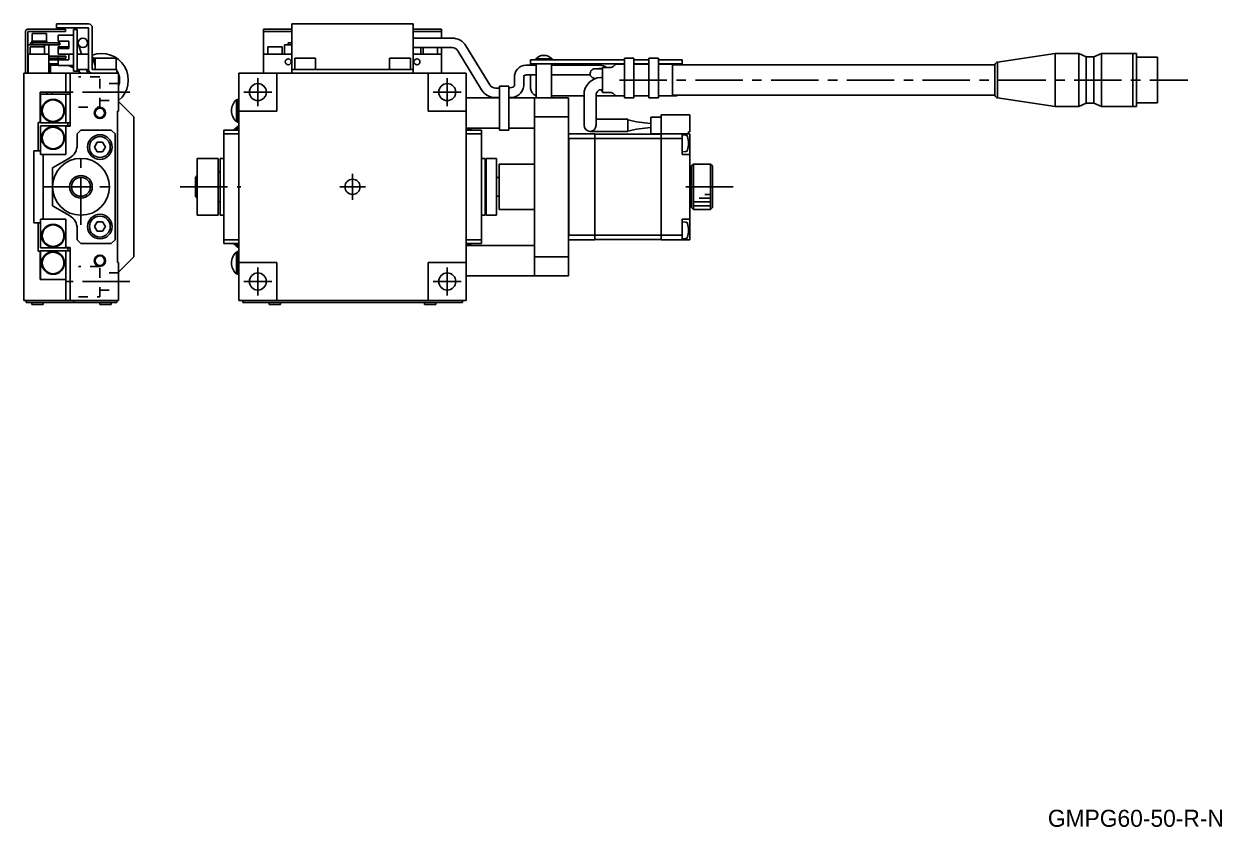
# Model space of a CAD drawing. Extents: x -211 to 418, y 17 to 274.
# Drawn here: x 101.6 to 417.9, y 16.9 to 229 of the extents above; entities that cross this region are included whole.
import ezdxf

# ---------------------------------------------------------------- set-up
doc = ezdxf.new("R2010")
doc.units = 0
doc.header["$LTSCALE"] = 10
doc.linetypes.add('CENTER', pattern=[2, 1.25, -0.25, 0.25, -0.25])
doc.linetypes.add('DOT', pattern=[0.5, 0.25, -0.25])
doc.layers.add('1', color=7, linetype='CONTINUOUS')
doc.styles.get("Standard").update_dxf_attribs({"font": 'FGP教科書体NT-M'})

msp = doc.modelspace()

# ---------------------------------------------------------------- linework, layer by layer
at = {"layer": '1', "color": 7, "linetype": 'CONTINUOUS'}
for p, q in [((118.682405, 228.958337), (110.182405, 228.958337)), ((110.182405, 227.958337), (110.182405, 228.958337)), ((110.182405, 227.958337), (118.682405, 227.958337)), ((118.682405, 227.958337), (118.682405, 216.958337)), ((119.682405, 216.958337), (119.682405, 227.958337)), ((172.387981, 215.958337), (172.387981, 228.958337)), ((172.387981, 228.958337), (204.387981, 228.958337)), ((204.387981, 215.958337), (204.387981, 228.958337)), ((102.082405, 227.058337), (102.082405, 215.958337)), ((102.582405, 227.558337), (112.582405, 227.558337)), ((102.682405, 226.958337), (112.582405, 226.958337)), ((102.682405, 226.958337), (102.682405, 215.958337)), ((107.582405, 226.458337), (103.782405, 226.458337)), ((103.782405, 226.458337), (103.782405, 224.458337)), ((107.582405, 224.458337), (107.582405, 226.458337)), ((110.682405, 225.958337), (110.682405, 224.458337)), ((114.682405, 225.958337), (110.682405, 225.958337)), ((112.582405, 226.958337), (112.582405, 227.558337)), ((114.682405, 227.458337), (114.682405, 216.458337)), ((115.682405, 227.458337), (114.682405, 227.458337)), ((115.682405, 227.458337), (115.682405, 216.458337)), ((164.887981, 215.958337), (164.887981, 227.558337)), ((164.887981, 227.558337), (172.387981, 227.558337)), ((164.887981, 226.958337), (172.387981, 226.958337)), ((204.387981, 227.558337), (211.887981, 227.558337)), ((204.387981, 226.958337), (211.887981, 226.958337)), ((214.65593, 225.208337), (204.387981, 225.208337)), ((211.887981, 227.558337), (211.887981, 225.208337)), ((102.682405, 223.458337), (111.061327, 223.458337)), ((103.282405, 222.958337), (107.082405, 222.958337)), ((103.282405, 222.958337), (103.282405, 220.958337)), ((103.356513, 223.458337), (103.356513, 223.958337)), ((103.356513, 223.958337), (111.061327, 223.958337)), ((103.682405, 224.458337), (107.682405, 224.458337)), ((103.682405, 224.458337), (103.682405, 223.958337)), ((103.907201, 223.458337), (103.907201, 223.958337)), ((107.03628, 223.458337), (107.03628, 222.958337)), ((107.082405, 220.958337), (107.082405, 222.958337)), ((107.682405, 223.958337), (107.682405, 224.458337)), ((108.182405, 223.458337), (108.182405, 215.958337)), ((110.682405, 224.458337), (113.482405, 224.458337)), ((113.482405, 222.958337), (110.682405, 222.958337)), ((110.682405, 222.958337), (110.682405, 220.958337)), ((113.482405, 222.458337), (110.682405, 222.458337)), ((110.800855, 223.458337), (110.800855, 223.958337)), ((111.061327, 223.458337), (111.061327, 223.958337)), ((113.482405, 224.458337), (113.482405, 222.458337)), ((115.993583, 223.572065), (116.842836, 220.958337)), ((118.371225, 224.344608), (118.682405, 223.386896)), ((165.987981, 222.958337), (165.987981, 220.958337)), ((165.987981, 222.958337), (169.787981, 222.958337)), ((169.787981, 220.958337), (169.787981, 222.958337)), ((170.387981, 223.458337), (170.387981, 220.958337)), ((170.387981, 223.458337), (172.387981, 223.458337)), ((171.36353, 223.458337), (171.36353, 223.958337)), ((172.387981, 223.958337), (171.36353, 223.958337)), ((204.387981, 222.708337), (214.65593, 222.708337)), ((206.387981, 222.708337), (206.387981, 220.958337)), ((206.987981, 222.708337), (206.987981, 220.958337)), ((210.787981, 220.958337), (210.787981, 222.708337)), ((211.887981, 222.708337), (211.887981, 215.958337)), ((216.185484, 221.883092), (222.453433, 211.558036)), ((224.590478, 212.855355), (218.322529, 223.180411)), ((102.682405, 220.958337), (108.182405, 220.958337)), ((102.732405, 220.958337), (102.732405, 215.958337)), ((108.182405, 220.458337), (112.682405, 220.458337)), ((112.682405, 219.958337), (108.182405, 219.958337)), ((108.182405, 219.750584), (108.832405, 219.750584)), ((113.482405, 219.458337), (108.182405, 219.458337)), ((108.182405, 218.458337), (110.682405, 218.458337)), ((108.682405, 215.958337), (108.682405, 218.458337)), ((108.832405, 219.458337), (108.832405, 219.750584)), ((110.682405, 220.958337), (114.682405, 220.958337)), ((110.682405, 219.958337), (110.682405, 220.458337)), ((110.682405, 219.458337), (110.682405, 217.958337)), ((112.682405, 220.458337), (112.682405, 219.958337)), ((113.482405, 220.958337), (113.482405, 219.458337)), ((118.682405, 220.958337), (115.682405, 220.958337)), ((120.432405, 218.00095), (119.682405, 220.309213)), ((119.863914, 219.750584), (120.332405, 219.750584)), ((120.432405, 219.458337), (119.958871, 219.458337)), ((125.932405, 219.958337), (120.10854, 219.958337)), ((120.283791, 218.458337), (120.432405, 218.458337)), ((120.332405, 219.458337), (120.332405, 219.750584)), ((120.432405, 219.958337), (120.432405, 216.958337)), ((125.932405, 216.958337), (125.932405, 219.958337)), ((164.887981, 220.958337), (172.387981, 220.958337)), ((173.137981, 219.958337), (173.137981, 216.958337)), ((173.137981, 219.958337), (178.637981, 219.958337)), ((178.637981, 216.958337), (178.637981, 219.958337)), ((198.137981, 219.958337), (198.137981, 216.958337)), ((198.137981, 219.958337), (203.637981, 219.958337)), ((203.637981, 216.958337), (203.637981, 219.958337)), ((211.887981, 220.958337), (204.387981, 220.958337)), ((235.387981, 218.048261), (235.387981, 219.458337)), ((260.137981, 219.458337), (235.387981, 219.458337)), ((260.137978, 218.458337), (235.387981, 218.458337)), ((236.737981, 219.750584), (236.737981, 219.458337)), ((236.737981, 219.750584), (241.037981, 219.750584)), ((236.887981, 218.458337), (236.887981, 209.458337)), ((240.887981, 209.458337), (240.887981, 218.458337)), ((241.037981, 219.458337), (241.037981, 219.750584)), ((260.137978, 218.358337), (258.202191, 218.358337)), ((260.137978, 209.458337), (260.137978, 219.958337)), ((262.637978, 219.958336), (260.137978, 219.958337)), ((262.637978, 209.458336), (262.637978, 219.958336)), ((266.637978, 218.458337), (262.637978, 218.458337)), ((266.637978, 218.358337), (262.637978, 218.358337)), ((266.637981, 219.458337), (262.637981, 219.458337)), ((266.637978, 209.458337), (266.637978, 219.958337)), ((269.137978, 219.958336), (266.637978, 219.958337)), ((269.137978, 209.458336), (269.137978, 219.958336)), ((275.387981, 218.458337), (269.137978, 218.458337)), ((272.887978, 218.358337), (269.137978, 218.358337)), ((269.137981, 219.458337), (275.387981, 219.458337)), ((272.887978, 209.958337), (272.887978, 218.358337)), ((275.387981, 218.158337), (275.387981, 219.458337)), ((373.887978, 221.158336), (358.653995, 218.842662)), ((358.653995, 209.474011), (358.653995, 218.842662)), ((380.080977, 221.158336), (373.887978, 221.158336)), ((373.887978, 207.158338), (373.887978, 221.158336)), ((382.080977, 220.308337), (380.080977, 221.158336)), ((380.080977, 207.158338), (380.080977, 221.158336)), ((384.080977, 220.308337), (382.080977, 220.308337)), ((382.080977, 208.008337), (382.080977, 220.308337)), ((386.080977, 221.158336), (384.080977, 220.308337)), ((384.080977, 208.008337), (384.080977, 220.308337)), ((394.337977, 221.158336), (386.080977, 221.158336)), ((386.080977, 207.158338), (386.080977, 221.158336)), ((394.387977, 221.108336), (394.337977, 221.158336)), ((394.337977, 207.158338), (394.337977, 221.158336)), ((395.387979, 221.158336), (394.387977, 221.158336)), ((394.387977, 207.158338), (394.387977, 221.158336)), ((395.387979, 207.158338), (395.387979, 221.158336)), ((400.88798, 220.158335), (395.387979, 220.158335)), ((400.88798, 208.158339), (400.88798, 220.158335)), ((126.632405, 215.958337), (101.632405, 215.958337)), ((101.632405, 215.958337), (101.632405, 155.958337)), ((110.682405, 218.048261), (108.682405, 218.048261)), ((110.682405, 217.958337), (114.682405, 217.958337)), ((112.70699, 210.958337), (112.70699, 215.958337)), ((114.68238, 217.34607), (113.405959, 217.959178)), ((113.81935, 215.958337), (113.81935, 201.958337)), ((115.682405, 216.458337), (114.682405, 216.458337)), ((116.172804, 216.332686), (115.682377, 216.690666)), ((115.682405, 216.958337), (118.682405, 216.958337)), ((116.669582, 215.958337), (116.172804, 216.332686)), ((116.182405, 216.958337), (116.182405, 216.325451)), ((118.142515, 216.958337), (118.467434, 215.958337)), ((126.182405, 216.958337), (119.682405, 216.958337)), ((125.992916, 216.958337), (125.932405, 217.063146)), ((126.182405, 216.958337), (126.182405, 215.958337)), ((126.252724, 216.508337), (126.182405, 216.630134)), ((126.632405, 205.958337), (126.632405, 215.958337)), ((158.387981, 155.958337), (158.387981, 215.958337)), ((158.387981, 215.958337), (218.387981, 215.958337)), ((168.387981, 205.958337), (168.387981, 215.958337)), ((172.387981, 216.958337), (204.387981, 216.958337)), ((208.387981, 215.958337), (208.387981, 205.958337)), ((218.387981, 215.958337), (218.387981, 155.958337)), ((231.137981, 215.334392), (231.137981, 212.615868)), ((233.637591, 215.272067), (233.745248, 215.345994)), ((233.637981, 212.585556), (233.637981, 215.334392)), ((233.745248, 215.345994), (233.846155, 215.394958)), ((236.887981, 218.048261), (234.737523, 218.048261)), ((234.737523, 215.548261), (236.887981, 215.548261)), ((235.387981, 211.958337), (235.387981, 215.548261)), ((253.638349, 218.048261), (240.887981, 218.048261)), ((240.887981, 215.548261), (251.148299, 215.548261)), ((254.387981, 217.31339), (252.36235, 217.119161)), ((254.361045, 217.031196), (252.589534, 217.072601)), ((254.387981, 217.031196), (254.361045, 217.031196)), ((256.473764, 217.458337), (254.387981, 217.458337)), ((254.387981, 210.858337), (254.387981, 217.458337)), ((257.495084, 218.065443), (257.180871, 217.75123)), ((357.930321, 218.158337), (272.887978, 218.158337)), ((357.930321, 210.158337), (357.930321, 218.158337)), ((227.137981, 212.030111), (226.120032, 212.030111)), ((229.637981, 212.530111), (227.137981, 212.530111)), ((227.137981, 212.530111), (227.137981, 200.958337)), ((229.637981, 212.530111), (229.637981, 200.958337)), ((231.07554, 212.539508), (230.972522, 212.451675)), ((231.144067, 212.627251), (231.07554, 212.539508)), ((254.387981, 214.806866), (253.907059, 214.806866)), ((105.941045, 202.958337), (105.941045, 210.958337)), ((105.941045, 210.958337), (113.81935, 210.958337)), ((105.991022, 210.408337), (105.965204, 210.452073)), ((105.965204, 202.858337), (105.965204, 210.452073)), ((113.81935, 210.458337), (105.96866, 210.458337)), ((105.991022, 210.408337), (105.991022, 202.858337)), ((112.65697, 210.408337), (105.991022, 210.408337)), ((107.662558, 210.958337), (107.699426, 210.458337)), ((109.085788, 210.458337), (109.11739, 210.958337)), ((112.65697, 210.408337), (112.729055, 210.453261)), ((112.65697, 202.858337), (112.65697, 210.408337)), ((112.729055, 210.453261), (112.729055, 202.858337)), ((113.682405, 210.458337), (113.682405, 210.958337)), ((157.728426, 203.208337), (157.728426, 208.908337)), ((157.887981, 208.908337), (157.728426, 208.908337)), ((158.387981, 209.058337), (157.887981, 209.058337)), ((157.887981, 203.058337), (157.887981, 209.058337)), ((227.137981, 209.458337), (218.387981, 209.458337)), ((226.120032, 209.530111), (227.137981, 209.530111)), ((245.387981, 209.458337), (229.637981, 209.458337)), ((236.387981, 162.458337), (236.387981, 209.458337)), ((249.487981, 209.958337), (240.887981, 209.958337)), ((245.387981, 209.458337), (245.387981, 162.458337)), ((249.487981, 210.206866), (249.487981, 202.206866)), ((252.687981, 202.206866), (252.687981, 210.206866)), ((252.687981, 209.958337), (260.137981, 209.958337)), ((253.276172, 211.403035), (253.384468, 211.470392)), ((253.276172, 211.403035), (253.384468, 211.470392)), ((253.384468, 211.470392), (253.50163, 211.526334)), ((253.384468, 211.470392), (253.50163, 211.526334)), ((253.50163, 211.526334), (253.627461, 211.569127)), ((253.50163, 211.526334), (253.627461, 211.569127)), ((253.627461, 211.569127), (253.761119, 211.59668)), ((253.627461, 211.569127), (253.761119, 211.59668)), ((253.761119, 211.59668), (253.897326, 211.606821)), ((253.761119, 211.59668), (253.897326, 211.606821)), ((253.897326, 211.606821), (253.907059, 211.606866)), ((253.897326, 211.606821), (253.907059, 211.606866)), ((253.907059, 211.606866), (254.387981, 211.606866)), ((254.187981, 211.606866), (254.187981, 211.158337)), ((254.387981, 211.158337), (254.187981, 211.158337)), ((254.387981, 210.858337), (256.473764, 210.858337)), ((257.180871, 210.565443), (257.495084, 210.25123)), ((260.137978, 209.458337), (262.637978, 209.458336)), ((262.637981, 209.958337), (266.637981, 209.958337)), ((266.637978, 209.458337), (269.137978, 209.458336)), ((269.137981, 209.958337), (273.387981, 209.958337)), ((272.887978, 210.158337), (357.930321, 210.158337)), ((358.653995, 209.474011), (373.887978, 207.158338)), ((126.332405, 205.958337), (126.632405, 205.958337)), ((126.332405, 165.958337), (126.332405, 205.958337)), ((130.682405, 204.458337), (126.632405, 208.508337)), ((158.387981, 205.958337), (168.387981, 205.958337)), ((208.387981, 205.958337), (218.387981, 205.958337)), ((373.887978, 207.158338), (380.080977, 207.158338)), ((380.080977, 207.158338), (382.080977, 208.008337)), ((382.080977, 208.008337), (384.080977, 208.008337)), ((384.080977, 208.008337), (386.080977, 207.158338)), ((386.080977, 207.158338), (394.337977, 207.158338)), ((394.337977, 207.158338), (394.387977, 207.208338)), ((394.387977, 207.158338), (395.387979, 207.158338)), ((395.387979, 208.158339), (400.88798, 208.158339)), ((105.368996, 195.458337), (105.368996, 202.958337)), ((105.368996, 202.958337), (105.965204, 202.958337)), ((105.965204, 202.858337), (113.81935, 202.858337)), ((108.19949, 202.858337), (108.542855, 203.161824)), ((110.135749, 203.170242), (110.486116, 202.858337)), ((113.182405, 202.058337), (113.182405, 202.858337)), ((130.682405, 204.458337), (130.682405, 167.458337)), ((157.728426, 203.208337), (157.887981, 203.208337)), ((157.887981, 203.058337), (158.387981, 203.058337)), ((245.387981, 204.458337), (236.387981, 204.458337)), ((261.087981, 203.806866), (252.687981, 203.806866)), ((261.087981, 203.806866), (261.087981, 200.606866)), ((269.887981, 204.358337), (267.087981, 204.358337)), ((267.087981, 199.958337), (267.087981, 204.358337)), ((269.887981, 204.958337), (269.887981, 171.958337)), ((269.887981, 204.958337), (277.387981, 204.958337)), ((277.387981, 204.958337), (277.387981, 200.458337)), ((105.965203, 194.4646), (105.965203, 202.058337)), ((113.81935, 202.058337), (105.965203, 202.058337)), ((105.991021, 202.058337), (105.991021, 194.508337)), ((108.542854, 201.754849), (108.199489, 202.058337)), ((110.486115, 202.058337), (110.135748, 201.746432)), ((112.656969, 194.508337), (112.656969, 202.058337)), ((112.70699, 201.958337), (112.70699, 194.458337)), ((113.81935, 201.958337), (112.70699, 201.958337)), ((112.729054, 202.058337), (112.729054, 201.958337)), ((116.682405, 200.958337), (115.682405, 199.958337)), ((115.682405, 199.958337), (115.682405, 197.020514)), ((116.682405, 200.958337), (124.682405, 200.958337)), ((125.682405, 199.958337), (124.682405, 200.958337)), ((125.682405, 199.958337), (125.682405, 171.958337)), ((154.387981, 200.958337), (158.387981, 200.958337)), ((154.387981, 170.958337), (154.387981, 200.958337)), ((158.387981, 199.958337), (154.387981, 199.958337)), ((157.728426, 201.708337), (157.728426, 200.958337)), ((157.887981, 201.708337), (157.728426, 201.708337)), ((157.887981, 201.858337), (157.887981, 200.958337)), ((158.387981, 201.858337), (157.887981, 201.858337)), ((218.387981, 201.458337), (227.137981, 201.458337)), ((218.387981, 200.958337), (222.387981, 200.958337)), ((222.387981, 199.958337), (218.387981, 199.958337)), ((218.887981, 201.458337), (218.887981, 200.958337)), ((219.047536, 201.458337), (219.047536, 200.958337)), ((222.387981, 170.958337), (222.387981, 200.958337)), ((227.137981, 200.958337), (229.637981, 200.958337)), ((229.637981, 201.458337), (236.387981, 201.458337)), ((245.487981, 199.958337), (245.387981, 199.858337)), ((252.387981, 199.958337), (245.487981, 199.958337)), ((251.087981, 200.606866), (261.087981, 200.606866)), ((252.387981, 199.958337), (252.387981, 171.958337)), ((252.387981, 199.858337), (269.887981, 199.858337)), ((277.387981, 199.958337), (267.087981, 199.958337)), ((275.387981, 199.958337), (275.387981, 194.458337)), ((276.373261, 199.622136), (275.387981, 199.708337)), ((277.387981, 200.458337), (277.087981, 200.458337)), ((277.087981, 199.958337), (277.087981, 200.458337)), ((277.387981, 199.958337), (277.387981, 171.958337)), ((120.239029, 196.458337), (120.960717, 197.708337)), ((120.960717, 195.208337), (120.239029, 196.458337)), ((120.960717, 197.708337), (122.404092, 197.708337)), ((122.404092, 197.708337), (123.12578, 196.458337)), ((123.12578, 196.458337), (122.404092, 195.208337)), ((245.387981, 198.808337), (245.437981, 198.758337)), ((245.437981, 198.758337), (245.437981, 173.158337)), ((252.387981, 198.758337), (245.437981, 198.758337)), ((252.387981, 198.716915), (269.887981, 198.716915)), ((269.887981, 198.758337), (275.387981, 198.758337)), ((104.220487, 176.458337), (104.220487, 195.458337)), ((104.220487, 195.458337), (105.965203, 195.458337)), ((105.991021, 194.508337), (105.965203, 194.4646)), ((112.70699, 194.458337), (105.96866, 194.458337)), ((105.991021, 194.508337), (112.656969, 194.508337)), ((106.682405, 194.458337), (106.682405, 177.458337)), ((113.682405, 193.556413), (109.182405, 190.958337)), ((112.656969, 194.508337), (112.70699, 194.477163)), ((122.404092, 195.208337), (120.960717, 195.208337)), ((147.387981, 193.458337), (147.387981, 178.458337)), ((152.887981, 193.458337), (147.387981, 193.458337)), ((152.887981, 193.458337), (152.887981, 178.458337)), ((153.387981, 178.458337), (153.387981, 193.458337)), ((154.387981, 193.458337), (153.387981, 193.458337)), ((223.387981, 193.458337), (222.387981, 193.458337)), ((223.387981, 193.458337), (223.387981, 178.458337)), ((223.687981, 193.458337), (223.687981, 178.458337)), ((226.387981, 193.458337), (223.687981, 193.458337)), ((226.387981, 193.458337), (226.387981, 178.458337)), ((275.387981, 195.208337), (276.373261, 195.294537)), ((277.387981, 194.458337), (275.387981, 194.458337)), ((109.182405, 180.958337), (109.182405, 190.958337)), ((153.387981, 189.958337), (152.887981, 189.958337)), ((223.687981, 189.958337), (223.387981, 189.958337)), ((227.087981, 191.958337), (227.087981, 179.958337)), ((236.387981, 191.958337), (227.087981, 191.958337)), ((278.387981, 191.958337), (277.887981, 191.458337)), ((277.887981, 180.458337), (277.887981, 191.458337)), ((282.887981, 191.958337), (278.387981, 191.958337)), ((278.387981, 191.958337), (278.387981, 179.958337)), ((283.387981, 191.458337), (282.887981, 191.958337)), ((282.887981, 179.958337), (282.887981, 191.958337)), ((283.387981, 191.458337), (283.387981, 180.458337)), ((147.387981, 188.958337), (146.887981, 188.458337)), ((146.887981, 183.458337), (146.887981, 188.458337)), ((227.087981, 188.458337), (226.387981, 188.458337)), ((277.887981, 188.458337), (277.387981, 188.458337)), ((146.887981, 183.458337), (147.387981, 182.958337)), ((226.387981, 183.458337), (227.087981, 183.458337)), ((277.387981, 183.458337), (277.887981, 183.458337)), ((109.182405, 180.958337), (113.682405, 178.36026)), ((152.887981, 181.958337), (153.387981, 181.958337)), ((223.387981, 181.958337), (223.687981, 181.958337)), ((277.887981, 180.458337), (278.387981, 179.958337)), ((282.887981, 179.958337), (283.387981, 180.458337)), ((105.965204, 169.858337), (105.965204, 177.452073)), ((105.991022, 177.408337), (105.965204, 177.452073)), ((105.96866, 177.458337), (112.70699, 177.458337)), ((105.991022, 177.408337), (105.991022, 169.858337)), ((112.65697, 177.408337), (105.991022, 177.408337)), ((112.65697, 177.408337), (112.70699, 177.43951)), ((112.65697, 169.858337), (112.65697, 177.408337)), ((112.70699, 177.458337), (112.70699, 169.958337)), ((147.387981, 178.458337), (152.887981, 178.458337)), ((153.387981, 178.458337), (154.387981, 178.458337)), ((222.387981, 178.458337), (223.387981, 178.458337)), ((223.687981, 178.458337), (226.387981, 178.458337)), ((227.087981, 179.958337), (236.387981, 179.958337)), ((275.387981, 177.458337), (275.387981, 171.958337)), ((277.387981, 177.458337), (275.387981, 177.458337)), ((278.387981, 179.958337), (282.887981, 179.958337)), ((104.220486, 176.458337), (105.965204, 176.458337)), ((105.368996, 168.958337), (105.368996, 176.458337)), ((115.682405, 174.896159), (115.682405, 171.958337)), ((120.239029, 175.458337), (120.960717, 176.708337)), ((120.960717, 174.208337), (120.239029, 175.458337)), ((120.960717, 176.708337), (122.404092, 176.708337)), ((122.404092, 174.208337), (120.960717, 174.208337)), ((122.404092, 176.708337), (123.12578, 175.458337)), ((123.12578, 175.458337), (122.404092, 174.208337)), ((276.373261, 176.622136), (275.387981, 176.708337)), ((115.682405, 171.958337), (116.682405, 170.958337)), ((124.682405, 170.958337), (116.682405, 170.958337)), ((124.682405, 170.958337), (125.682405, 171.958337)), ((154.387981, 171.958337), (158.387981, 171.958337)), ((158.387981, 170.958337), (154.387981, 170.958337)), ((157.728426, 170.208337), (157.728426, 170.958337)), ((157.887981, 170.058337), (157.887981, 170.958337)), ((218.387981, 171.958337), (222.387981, 171.958337)), ((222.387981, 170.958337), (218.387981, 170.958337)), ((218.887981, 170.458337), (218.887981, 170.958337)), ((219.047536, 170.458337), (219.047536, 170.958337)), ((245.437981, 173.158337), (245.387981, 173.108337)), ((245.387981, 172.058337), (245.487981, 171.958337)), ((252.387981, 173.158337), (245.437981, 173.158337)), ((252.387981, 171.958337), (245.487981, 171.958337)), ((252.387981, 173.199758), (269.887981, 173.199758)), ((252.387981, 172.058337), (269.887981, 172.058337)), ((269.887981, 173.158337), (275.387981, 173.158337)), ((277.387981, 171.958337), (269.887981, 171.958337)), ((275.387981, 172.208337), (276.373261, 172.294537)), ((105.368996, 168.958337), (105.965204, 168.958337)), ((105.941045, 161.458337), (105.941045, 168.958337)), ((105.965204, 169.858337), (113.81935, 169.858337)), ((113.81935, 169.058337), (105.965204, 169.058337)), ((105.965204, 161.4646), (105.965204, 169.058337)), ((105.991022, 169.058337), (105.991022, 161.508337)), ((108.19949, 169.858337), (108.542855, 170.161824)), ((108.542855, 168.754849), (108.19949, 169.058337)), ((110.135749, 170.170242), (110.486116, 169.858337)), ((110.486116, 169.058337), (110.135749, 168.746432)), ((112.65697, 161.508337), (112.65697, 169.058337)), ((112.70699, 169.958337), (113.81935, 169.958337)), ((112.729055, 169.958337), (112.729055, 169.858337)), ((112.729055, 169.058337), (112.729055, 161.463413)), ((113.182405, 169.058337), (113.182405, 169.858337)), ((113.81935, 169.958337), (113.81935, 155.958337)), ((157.728426, 170.208337), (157.887981, 170.208337)), ((157.728426, 168.708337), (157.728426, 163.008337)), ((157.887981, 168.708337), (157.728426, 168.708337)), ((157.887981, 170.058337), (158.387981, 170.058337)), ((158.387981, 168.858337), (157.887981, 168.858337)), ((157.887981, 168.858337), (157.887981, 162.858337)), ((236.387981, 170.458337), (218.387981, 170.458337)), ((126.632405, 165.958337), (126.332405, 165.958337)), ((126.632405, 163.408337), (130.682405, 167.458337)), ((126.632405, 155.958337), (126.632405, 165.958337)), ((168.387981, 165.958337), (158.387981, 165.958337)), ((168.387981, 155.958337), (168.387981, 165.958337)), ((218.387981, 165.958337), (208.387981, 165.958337)), ((208.387981, 165.958337), (208.387981, 155.958337)), ((236.387981, 167.458337), (245.387981, 167.458337)), ((112.731545, 161.458337), (105.941045, 161.458337)), ((105.991022, 161.508337), (105.965204, 161.4646)), ((105.991022, 161.508337), (112.65697, 161.508337)), ((112.65697, 161.508337), (112.729055, 161.463413)), ((112.70699, 155.958337), (112.70699, 161.458337)), ((157.728426, 163.008337), (157.887981, 163.008337)), ((157.887981, 162.858337), (158.387981, 162.858337)), ((218.387981, 162.458337), (245.387981, 162.458337)), ((126.632405, 155.958337), (101.632405, 155.958337)), ((102.182405, 155.958337), (102.182405, 155.458337)), ((126.182405, 155.458337), (102.182405, 155.458337)), ((103.682405, 155.458337), (103.682405, 154.858337)), ((106.682405, 154.858337), (106.682405, 155.458337)), ((114.807285, 155.958337), (114.807285, 155.458337)), ((121.682405, 155.458337), (121.682405, 154.858337)), ((124.682405, 154.858337), (124.682405, 155.458337)), ((126.182405, 155.958337), (126.182405, 155.458337)), ((218.387981, 155.958337), (158.387981, 155.958337)), ((159.387981, 155.958337), (159.387981, 155.458337)), ((217.387981, 155.458337), (159.387981, 155.458337)), ((166.387981, 155.458337), (166.387981, 154.858337)), ((169.387981, 154.858337), (169.387981, 155.458337)), ((207.387981, 155.458337), (207.387981, 154.858337)), ((210.387981, 154.858337), (210.387981, 155.458337)), ((217.387981, 155.958337), (217.387981, 155.458337)), ((106.682405, 154.858337), (103.682405, 154.858337)), ((124.682405, 154.858337), (121.682405, 154.858337)), ((169.387981, 154.858337), (166.387981, 154.858337)), ((210.387981, 154.858337), (207.387981, 154.858337))]:
    msp.add_line(p, q, dxfattribs=at)
at = {"layer": '1', "color": 9, "linetype": 'DOT'}
for p, q in [((121.632405, 214.958337), (115.99412, 214.958337)), ((121.632405, 206.958337), (121.632405, 214.958337)), ((126.632405, 213.208337), (121.632405, 213.208337)), ((115.994103, 206.958337), (121.632405, 206.958337)), ((121.632405, 208.708337), (126.632405, 208.708337)), ((121.632405, 164.958337), (115.99412, 164.958337)), ((121.632405, 156.958337), (121.632405, 164.958337)), ((126.632405, 163.208337), (121.632405, 163.208337)), ((121.632405, 158.708337), (126.632405, 158.708337)), ((115.994103, 156.958337), (121.632405, 156.958337))]:
    msp.add_line(p, q, dxfattribs=at)
at = {"layer": '1', "color": 4, "linetype": 'CENTER'}
for p, q in [((163.387981, 207.258337), (163.387981, 214.658337)), ((213.387981, 207.258337), (213.387981, 214.658337)), ((258.88798, 214.158337), (408.88798, 214.158337)), ((129.589375, 210.958337), (112.990385, 210.958337)), ((159.687981, 210.958337), (167.087981, 210.958337)), ((209.687981, 210.958337), (217.087981, 210.958337)), ((116.682405, 175.958337), (116.682405, 195.958337)), ((188.387981, 182.558337), (188.387981, 189.358337)), ((106.682405, 185.958337), (126.682405, 185.958337)), ((142.885731, 185.958337), (158.88798, 185.958337)), ((184.987981, 185.958337), (191.787981, 185.958337)), ((288.88798, 185.958337), (273.88798, 185.958337)), ((163.387981, 157.258337), (163.387981, 164.658337)), ((213.387981, 157.258337), (213.387981, 164.658337)), ((129.589375, 160.958337), (112.990385, 160.958337)), ((159.687981, 160.958337), (167.087981, 160.958337)), ((209.687981, 160.958337), (217.087981, 160.958337))]:
    msp.add_line(p, q, dxfattribs=at)
at = {"layer": '1', "color": 9, "linetype": 'CONTINUOUS'}
for p, q in [((281.387981, 183.958337), (282.887981, 183.958337)), ((278.387981, 181.958337), (282.887981, 181.958337)), ((278.387981, 180.958337), (282.887981, 180.958337)), ((279.887981, 182.958337), (282.887981, 182.958337))]:
    msp.add_line(p, q, dxfattribs=at)
at = {"layer": '1', "color": 7, "linetype": 'CONTINUOUS'}
for centre, radius in [((117.182405, 223.958337), 1.25), ((171.387981, 218.958337), 0.8), ((205.387981, 218.958337), 0.8), ((163.387981, 210.958337), 2.25), ((213.387981, 210.958337), 2.25), ((109.324018, 206.058337), 3), ((109.324018, 206.058337), 2.85), ((121.682405, 205.458337), 1.25), ((109.324017, 198.858337), 3), ((109.324017, 198.858337), 2.85), ((121.682405, 196.458337), 3.25), ((121.682405, 196.458337), 2.75), ((116.682405, 185.958337), 7.5), ((116.682405, 185.958337), 3), ((116.682405, 185.958337), 2.5), ((188.387981, 185.958337), 2), ((121.682405, 175.458337), 3.25), ((121.682405, 175.458337), 2.75), ((109.324018, 173.058337), 3), ((109.324018, 173.058337), 2.85), ((109.324018, 165.858337), 3), ((109.324018, 165.858337), 2.85), ((121.682405, 166.458337), 1.25), ((163.387981, 160.958337), 2.25), ((213.387981, 160.958337), 2.25)]:
    msp.add_circle(centre, radius, dxfattribs=at)
at = {"layer": '1', "color": 9, "linetype": 'CONTINUOUS'}
for centre in [(121.682405, 205.458337), (121.682405, 166.458337)]:
    msp.add_circle(centre, 1.5, dxfattribs=at)
at = {"layer": '1', "color": 7, "linetype": 'CONTINUOUS'}
for centre, radius, start, end in [((118.682405, 227.958337), 1, 0, 90), ((102.582405, 227.058337), 0.5, 90, 180), ((214.684114, 220.930627), 4.277802, 31.730235, 90.377493), ((214.678089, 220.919305), 1.789169, 32.593748, 90.709615), ((106.682405, 217.658337), 3, 44.220044, 50.055495), ((122.182405, 214.158337), 6.999999, 309.472989, 110.924836), ((118.182405, 217.658337), 3, 44.220044, 59.532174), ((238.887981, 217.658337), 3, 44.220044, 135.779956), ((258.202191, 217.358337), 1, 90, 135), ((358.887979, 217.87042), 1.000002, 103.531698, 163.266744), ((119.682405, 216.958337), 1, 180, 270), ((122.182404, 214.158337), 4.7, 22.518312, 30), ((122.182404, 214.158337), 4.7, 341.228335, 18.771665), ((234.208996, 215.005211), 3.088607, 80.146976, 173.88186), ((234.675993, 213.237979), 2.311101, 88.47438622, 111.042841), ((252.364817, 215.851172), 1.253761, 115.49947082, 236.51285032), ((252.364817, 215.851172), 1.253761, 115.49947082, 236.51285032), ((252.46788, 215.576668), 1.546099, 93.91379341, 114.56737398), ((252.46788, 215.576668), 1.546099, 93.91379341, 114.56737398), ((253.635445, 214.911349), 3.136913, 54.298675, 89.946948), ((256.473764, 218.458337), 1, 270, 315), ((226.097873, 213.819143), 1.789169, 212.593748, 270.709615), ((230.035557, 213.161596), 3.648189, 263.744377, 350.915117), ((229.553848, 214.672168), 2.635, 271.83087058, 302.57453295), ((237.387981, 211.958337), 2, 180, 255.522488), ((253.998053, 210.296815), 4.510969, 91.155836, 181.142555), ((252.507765, 216.173144), 1.602226, 238.60268113, 270.18908483), ((252.507765, 216.173144), 1.602226, 238.60268113, 270.18908483), ((51.682405, 240.408337), 62, 331.107646, 331.114258), ((51.682405, 240.408337), 68, 333.863203, 333.867967), ((160.087981, 206.058337), 3.7, 129.621835, 230.378165), ((226.091848, 213.80782), 4.277802, 211.730235, 270.377493), ((254.152259, 210.229538), 1.464453, 126.74357502, 180.88705666), ((254.152259, 210.229538), 1.464453, 126.74357502, 180.88705666), ((256.473764, 209.858337), 1, 45, 90), ((258.202191, 210.958337), 1, 225, 270), ((273.387981, 211.958337), 2, 270, 295.841933), ((358.887979, 210.446254), 1.000002, 196.733256, 256.468302), ((268.501884, 231.296674), 28.615444, 254.984078, 267.167835), ((160.087981, 198.858337), 3.7, 129.621835, 145.419222), ((216.687981, 198.858337), 3.7, 34.580778, 44.644246), ((251.087981, 202.206866), 1.6, 180, 0), ((268.544632, 172.747759), 28.889479, 92.890166, 104.957921), ((276.329683, 199.124038), 0.5, 17.629155, 85), ((271.087981, 197.458337), 6, 342.370845, 17.629155), ((111.682405, 197.020514), 4, 300, 0), ((51.682405, 164.508337), 62, 28.885742, 28.892354), ((276.329683, 195.792635), 0.5, 275, 342.370845), ((51.682405, 207.408337), 62, 331.107646, 331.114258), ((111.682405, 174.896159), 4, 0, 60), ((276.329683, 176.124038), 0.5, 17.629155, 85), ((271.087981, 174.458337), 6, 342.370845, 17.629155), ((160.087981, 173.058337), 3.7, 214.580778, 230.378165), ((216.687981, 173.058337), 3.7, 315.355754, 325.419222), ((276.329683, 172.792635), 0.5, 275, 342.370845), ((160.087981, 165.858337), 3.7, 129.621835, 230.378165), ((51.682405, 131.508337), 62, 28.885742, 28.892354), ((51.682405, 131.508337), 68, 26.132033, 26.136797)]:
    msp.add_arc(centre, radius, start, end, dxfattribs=at)

# ---------------------------------------------------------------- texts
at = {"layer": '1', "color": 7}
msp.add_text('GMPG60-50-R-N', height=4.5, dxfattribs=at).set_placement((371.944604, 16.993359))

doc.saveas('drawing.dxf')
